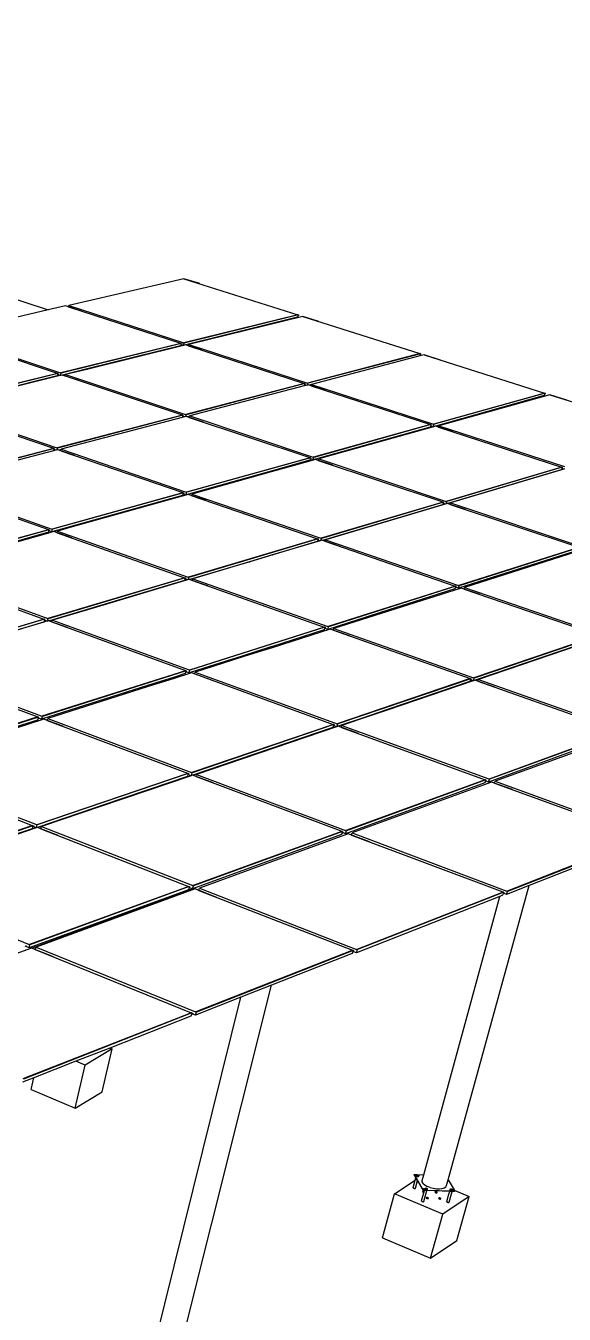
# Model space of a CAD drawing. Header units: inches. Extents: x -1381 to 1917, y -1058 to 799.
# Drawn here: x 1221 to 1532, y 33 to 777 of the extents above; entities that cross this region are included whole.
import ezdxf

# ---------------------------------------------------------------- set-up
doc = ezdxf.new("R2010")
doc.units = ezdxf.units.IN
doc.header["$MEASUREMENT"] = 0

msp = doc.modelspace()

# ---------------------------------------------------------------- linework, layer by layer
for p, q in [((731.14, 777.04), (1233.79, 612.88)), ((1312.16, 630.92), (1245.63, 615.42)), ((1312.16, 630.92), (1377.86, 610.06)), ((1321.23, 628.05), (1312.17, 630.92)), ((1233.79, 612.88), (1173.77, 598.9)), ((1243.78, 615.21), (1233.79, 612.88)), ((1245.42, 614.68), (1243.78, 615.21)), ((1252.94, 612.23), (1243.78, 615.21)), ((1245.42, 614.68), (1245.63, 615.42)), ((1245.42, 614.68), (1310.21, 593.59)), ((1245.63, 615.42), (1312.05, 593.82)), ((1377.96, 610.03), (1312.15, 593.78)), ((1378.16, 609.97), (1312.36, 593.72)), ((1377.75, 608.61), (1313.17, 592.63)), ((1380.75, 609.15), (1314.97, 592.87)), ((1378.16, 609.97), (1377.75, 608.61)), ((1377.88, 610.06), (1377.96, 610.03)), ((1377.96, 610.03), (1378.11, 609.98)), ((1378.11, 609.98), (1378.16, 609.97)), ((1378.16, 609.97), (1378.26, 609.94)), ((1378.49, 609.86), (1378.56, 609.84)), ((1380.75, 609.15), (1448.34, 587.68)), ((1390.07, 606.19), (1380.75, 609.15)), ((1173.55, 598.11), (1238.99, 576.25)), ((1173.77, 598.9), (1240.91, 576.49)), ((1310.31, 593.56), (1241.01, 576.46)), ((1310.52, 593.49), (1241.22, 576.39)), ((1311.91, 592.34), (1256.15, 578.54)), ((1310.1, 592.1), (1256.2, 578.77)), ((1310.33, 592.86), (1310.1, 592.1)), ((1310.23, 593.58), (1310.31, 593.56)), ((1310.31, 593.56), (1310.47, 593.51)), ((1310.52, 593.49), (1310.33, 592.86)), ((1311.91, 592.34), (1310.33, 592.86)), ((1310.47, 593.51), (1310.52, 593.49)), ((1310.52, 593.49), (1310.61, 593.46)), ((1310.84, 593.39), (1310.92, 593.36)), ((1311.95, 592.35), (1311.91, 592.34)), ((1311.95, 592.35), (1312.36, 593.72)), ((1313.13, 592.64), (1311.95, 592.35)), ((1312.15, 593.78), (1312.05, 593.82)), ((1312.36, 593.72), (1312.15, 593.78)), ((1313.17, 592.63), (1313.13, 592.64)), ((1322.56, 589.57), (1313.13, 592.64)), ((1314.75, 592.11), (1313.17, 592.63)), ((1314.75, 592.11), (1314.97, 592.87)), ((1314.75, 592.11), (1381.53, 570.38)), ((1314.97, 592.87), (1383.36, 570.62)), ((1448.44, 587.65), (1383.47, 570.59)), ((1448.65, 587.58), (1383.68, 570.52)), ((1448.24, 586.29), (1385.75, 569.85)), ((1448.65, 587.58), (1448.24, 586.29)), ((1450.7, 586.93), (1448.24, 586.29)), ((1448.36, 587.68), (1448.44, 587.65)), ((1448.44, 587.65), (1448.6, 587.6)), ((1448.6, 587.6), (1448.65, 587.58)), ((1448.65, 587.58), (1448.75, 587.55)), ((1448.99, 587.48), (1449.06, 587.45)), ((1450.7, 586.93), (1520.25, 564.85)), ((1460.29, 583.89), (1450.7, 586.93)), ((1239.09, 576.22), (1166.02, 558.19)), ((1239.3, 576.15), (1166.23, 558.12)), ((1238.89, 574.73), (1166.93, 556.93)), ((1240.78, 574.98), (1168.91, 557.2)), ((1239.12, 575.53), (1238.89, 574.73)), ((1239.01, 576.24), (1239.09, 576.22)), ((1239.09, 576.22), (1239.25, 576.16)), ((1239.3, 576.15), (1239.12, 575.53)), ((1240.78, 574.98), (1239.12, 575.53)), ((1239.25, 576.16), (1239.3, 576.15)), ((1239.3, 576.15), (1239.4, 576.12)), ((1239.63, 576.04), (1239.71, 576.01)), ((1240.82, 574.99), (1240.78, 574.98)), ((1240.82, 574.99), (1241.22, 576.39)), ((1241.94, 575.26), (1240.82, 574.99)), ((1241.01, 576.46), (1240.91, 576.49)), ((1241.22, 576.39), (1241.01, 576.46)), ((1241.98, 575.25), (1241.94, 575.26)), ((1251.48, 572.08), (1241.94, 575.26)), ((1256.2, 578.77), (1241.98, 575.25)), ((1243.64, 574.7), (1241.98, 575.25)), ((1243.64, 574.7), (1243.87, 575.5)), ((1243.64, 574.7), (1311.13, 552.16)), ((1256.15, 578.54), (1243.87, 575.5)), ((1243.87, 575.5), (1313.05, 552.41)), ((1256.15, 578.54), (1256.2, 578.77)), ((1381.63, 570.35), (1313.16, 552.38)), ((1381.84, 570.28), (1313.37, 552.3)), ((1381.43, 568.95), (1315.47, 551.6)), ((1381.64, 569.64), (1381.43, 568.95)), ((1382.71, 569.29), (1381.43, 568.95)), ((1381.55, 570.38), (1381.63, 570.35)), ((1381.63, 570.35), (1381.79, 570.3)), ((1381.84, 570.28), (1381.64, 569.64)), ((1382.71, 569.29), (1381.64, 569.64)), ((1381.79, 570.3), (1381.84, 570.28)), ((1381.84, 570.28), (1381.94, 570.25)), ((1382.18, 570.17), (1382.26, 570.15)), ((1383.35, 569.46), (1382.71, 569.29)), ((1383.35, 569.46), (1383.68, 570.52)), ((1383.91, 569.61), (1383.35, 569.46)), ((1383.47, 570.59), (1383.36, 570.62)), ((1383.68, 570.52), (1383.47, 570.59)), ((1384.45, 569.43), (1383.91, 569.61)), ((1393.62, 566.45), (1383.91, 569.61)), ((1385.73, 569.77), (1384.45, 569.43)), ((1385.52, 569.09), (1384.45, 569.43)), ((1385.52, 569.09), (1385.73, 569.77)), ((1385.52, 569.09), (1454.35, 546.69)), ((1385.73, 569.77), (1385.75, 569.85)), ((1385.75, 569.85), (1456.18, 546.94)), ((1520.12, 563.36), (1456.05, 545.41)), ((1520.36, 564.82), (1456.28, 546.9)), ((1520.57, 564.75), (1456.5, 546.83)), ((1523.31, 563.88), (1459.28, 545.93)), ((1520.57, 564.75), (1520.12, 563.36)), ((1520.28, 564.84), (1520.36, 564.82)), ((1520.36, 564.82), (1520.52, 564.76)), ((1520.52, 564.76), (1520.57, 564.75)), ((1520.57, 564.75), (1520.68, 564.71)), ((1520.92, 564.64), (1521, 564.61)), ((1523.31, 563.88), (1594.94, 541.13)), ((1533.19, 560.74), (1523.31, 563.88)), ((1168.67, 556.34), (1236.87, 532.93)), ((1168.91, 557.2), (1238.87, 533.2)), ((1311.24, 552.12), (1238.98, 533.16)), ((1311.45, 552.05), (1239.2, 533.09)), ((1311.27, 551.43), (1311.05, 550.69)), ((1312.4, 551.05), (1311.05, 550.69)), ((1311.16, 552.15), (1311.24, 552.12)), ((1311.24, 552.12), (1311.4, 552.07)), ((1311.45, 552.05), (1311.27, 551.43)), ((1312.4, 551.05), (1311.27, 551.43)), ((1311.4, 552.07), (1311.45, 552.05)), ((1311.45, 552.05), (1311.56, 552.02)), ((1311.8, 551.94), (1311.87, 551.91)), ((1313.05, 551.22), (1312.4, 551.05)), ((1313.16, 552.38), (1313.05, 552.41)), ((1313.05, 551.22), (1313.37, 552.3)), ((1313.55, 551.35), (1313.05, 551.22)), ((1313.37, 552.3), (1313.16, 552.38)), ((1314.09, 551.17), (1313.55, 551.35)), ((1323.37, 548.07), (1313.55, 551.35)), ((1315.44, 551.52), (1314.09, 551.17)), ((1315.23, 550.79), (1314.09, 551.17)), ((1315.23, 550.79), (1315.44, 551.52)), ((1315.44, 551.52), (1315.47, 551.6)), ((1315.47, 551.6), (1386.77, 527.8)), ((1311.05, 550.69), (1241.32, 532.36)), ((1315.23, 550.79), (1384.86, 527.54)), ((1454.22, 545.16), (1386.65, 526.24)), ((1454.45, 546.65), (1386.88, 527.77)), ((1454.67, 546.58), (1387.1, 527.69)), ((1457.45, 545.68), (1389.91, 526.76)), ((1454.46, 545.93), (1454.22, 545.16)), ((1454.37, 546.68), (1454.45, 546.65)), ((1454.45, 546.65), (1454.62, 546.6)), ((1454.67, 546.58), (1454.46, 545.93)), ((1456.05, 545.41), (1454.46, 545.93)), ((1454.62, 546.6), (1454.67, 546.58)), ((1454.67, 546.58), (1454.78, 546.55)), ((1455.02, 546.47), (1455.1, 546.44)), ((1456.05, 545.41), (1456.5, 546.83)), ((1456.28, 546.9), (1456.18, 546.94)), ((1456.5, 546.83), (1456.28, 546.9)), ((1459.03, 545.16), (1457.45, 545.68)), ((1467.45, 542.42), (1457.45, 545.68)), ((1459.03, 545.16), (1459.28, 545.93)), ((1459.03, 545.16), (1530.04, 522.06)), ((1459.28, 545.93), (1531.86, 522.32)), ((1236.97, 532.89), (1160.6, 512.86)), ((1237.19, 532.82), (1160.82, 512.78)), ((1236.79, 531.43), (1162.97, 512.02)), ((1236.91, 531.85), (1236.79, 531.43)), ((1238.22, 531.8), (1236.79, 531.43)), ((1236.89, 532.92), (1236.97, 532.89)), ((1237.01, 532.22), (1236.91, 531.85)), ((1236.91, 531.85), (1237.57, 532.02)), ((1236.97, 532.89), (1237.14, 532.83)), ((1237.19, 532.82), (1237.01, 532.22)), ((1237.57, 532.02), (1237.01, 532.22)), ((1237.14, 532.83), (1237.19, 532.82)), ((1237.19, 532.82), (1237.29, 532.78)), ((1237.53, 532.7), (1237.61, 532.67)), ((1238.22, 531.8), (1237.57, 532.02)), ((1238.88, 531.97), (1238.22, 531.8)), ((1238.98, 533.16), (1238.87, 533.2)), ((1238.88, 531.97), (1239.2, 533.09)), ((1239.31, 532.09), (1238.88, 531.97)), ((1239.2, 533.09), (1238.98, 533.16)), ((1239.86, 531.9), (1239.31, 532.09)), ((1249.25, 528.68), (1239.31, 532.09)), ((1241.29, 532.27), (1239.86, 531.9)), ((1241.06, 531.49), (1239.86, 531.9)), ((1241.06, 531.49), (1241.29, 532.27)), ((1241.06, 531.49), (1311.48, 507.31)), ((1241.29, 532.27), (1241.32, 532.36)), ((1241.32, 532.36), (1313.49, 507.6)), ((1384.96, 527.5), (1313.59, 507.56)), ((1385.19, 527.43), (1313.82, 507.49)), ((1375.77, 523.06), (1362.43, 519.33)), ((1375.87, 523.49), (1362.53, 519.75)), ((1388, 526.49), (1375.77, 523.06)), ((1375.77, 523.06), (1375.87, 523.49)), ((1384.74, 525.97), (1375.87, 523.49)), ((1384.99, 526.79), (1384.74, 525.97)), ((1384.88, 527.53), (1384.96, 527.5)), ((1384.96, 527.5), (1385.14, 527.44)), ((1385.19, 527.43), (1384.99, 526.79)), ((1386.65, 526.24), (1384.99, 526.79)), ((1385.14, 527.44), (1385.19, 527.43)), ((1385.19, 527.43), (1385.29, 527.39)), ((1385.54, 527.31), (1385.62, 527.28)), ((1386.65, 526.24), (1387.1, 527.69)), ((1386.88, 527.77), (1386.77, 527.8)), ((1387.1, 527.69), (1386.88, 527.77)), ((1389.66, 525.93), (1388, 526.49)), ((1398.13, 523.1), (1388, 526.49)), ((1389.66, 525.93), (1389.91, 526.76)), ((1389.66, 525.93), (1461.55, 501.92)), ((1389.91, 526.76), (1463.45, 502.21)), ((1530.14, 522.02), (1463.56, 502.17)), ((1530.37, 521.95), (1463.79, 502.1)), ((1530.15, 521.29), (1529.89, 520.51)), ((1530.06, 522.05), (1530.14, 522.02)), ((1530.14, 522.02), (1530.32, 521.96)), ((1530.37, 521.95), (1530.15, 521.29)), ((1531.4, 520.88), (1530.15, 521.29)), ((1530.32, 521.96), (1530.37, 521.95)), ((1530.37, 521.95), (1530.48, 521.91)), ((1530.73, 521.83), (1530.81, 521.8)), ((1362.53, 519.75), (1313.37, 505.99)), ((1362.43, 519.33), (1316.66, 506.51)), ((1362.43, 519.33), (1362.53, 519.75)), ((1529.89, 520.51), (1464.44, 500.96)), ((1531.4, 520.88), (1466.02, 501.35)), ((1531.79, 521), (1531.4, 520.88)), ((1162.7, 511.08), (1233.88, 485.93)), ((1162.97, 512.02), (1235.98, 486.23)), ((1311.59, 507.28), (1236.09, 486.2)), ((1311.81, 507.2), (1236.32, 486.12)), ((1314.66, 506.22), (1246.26, 487.07)), ((1311.63, 506.59), (1311.37, 505.71)), ((1311.51, 507.31), (1311.59, 507.28)), ((1311.59, 507.28), (1311.76, 507.22)), ((1311.81, 507.2), (1311.63, 506.59)), ((1313.37, 505.99), (1311.63, 506.59)), ((1311.76, 507.22), (1311.81, 507.2)), ((1311.81, 507.2), (1311.92, 507.16)), ((1312.17, 507.08), (1312.25, 507.05)), ((1313.37, 505.99), (1313.82, 507.49)), ((1313.59, 507.56), (1313.49, 507.6)), ((1313.82, 507.49), (1313.59, 507.56)), ((1316.4, 505.63), (1314.66, 506.22)), ((1324.92, 502.7), (1314.66, 506.22)), ((1316.4, 505.63), (1316.66, 506.51)), ((1316.66, 506.51), (1391.16, 480.95)), ((1311.37, 505.71), (1246.36, 487.52)), ((1316.4, 505.63), (1389.17, 480.65)), ((1461.66, 501.89), (1391.27, 480.92)), ((1461.89, 501.81), (1391.51, 480.84)), ((1461.41, 500.34), (1392.1, 479.64)), ((1462.99, 500.73), (1393.76, 480.06)), ((1461.68, 501.17), (1461.41, 500.34)), ((1461.57, 501.92), (1461.66, 501.89)), ((1461.66, 501.89), (1461.83, 501.83)), ((1461.89, 501.81), (1461.68, 501.17)), ((1462.99, 500.73), (1461.68, 501.17)), ((1461.83, 501.83), (1461.89, 501.81)), ((1461.89, 501.81), (1461.99, 501.78)), ((1462.25, 501.69), (1462.33, 501.66)), ((1463.39, 500.85), (1462.99, 500.73)), ((1463.39, 500.85), (1463.79, 502.1)), ((1464.11, 501.07), (1463.39, 500.85)), ((1463.56, 502.17), (1463.45, 502.21)), ((1463.79, 502.1), (1463.56, 502.17)), ((1464.44, 500.96), (1464.11, 501.07)), ((1474.57, 497.58), (1464.12, 501.07)), ((1465.75, 500.52), (1464.44, 500.96)), ((1465.75, 500.52), (1466.02, 501.35)), ((1465.75, 500.52), (1539.99, 475.73)), ((1466.02, 501.35), (1541.89, 476.03)), ((1232.72, 483.98), (1153.79, 461.91)), ((1233.99, 485.89), (1154, 463.56)), ((1234.22, 485.81), (1154.23, 463.48)), ((1237.1, 484.79), (1232.62, 483.54)), ((1232.62, 483.54), (1232.72, 483.98)), ((1233.78, 484.28), (1232.72, 483.98)), ((1234.05, 485.23), (1233.78, 484.28)), ((1233.91, 485.92), (1233.99, 485.89)), ((1233.99, 485.89), (1234.17, 485.83)), ((1234.22, 485.81), (1234.05, 485.23)), ((1235.88, 484.58), (1234.05, 485.23)), ((1234.17, 485.83), (1234.22, 485.81)), ((1234.22, 485.81), (1234.33, 485.77)), ((1234.58, 485.68), (1234.67, 485.65)), ((1246.36, 487.52), (1235.88, 484.58)), ((1235.88, 484.58), (1236.32, 486.12)), ((1236.09, 486.2), (1235.98, 486.23)), ((1236.32, 486.12), (1236.09, 486.2)), ((1238.93, 484.15), (1237.1, 484.79)), ((1237.1, 484.79), (1237.1, 484.79)), ((1247.49, 481.12), (1237.1, 484.79)), ((1238.93, 484.15), (1239.2, 485.1)), ((1238.93, 484.15), (1312.55, 458.13)), ((1246.26, 487.07), (1239.2, 485.1)), ((1239.2, 485.1), (1314.65, 458.45)), ((1246.26, 487.07), (1246.36, 487.52)), ((1232.62, 483.54), (1157.15, 462.42)), ((1389.28, 480.61), (1314.76, 458.41)), ((1389.51, 480.53), (1314.99, 458.33)), ((1390.71, 479.44), (1363.34, 471.27)), ((1389.04, 479.02), (1363.36, 471.36)), ((1389.32, 479.91), (1389.04, 479.02)), ((1389.19, 480.64), (1389.28, 480.61)), ((1389.28, 480.61), (1389.45, 480.55)), ((1389.51, 480.53), (1389.32, 479.91)), ((1390.71, 479.44), (1389.32, 479.91)), ((1389.45, 480.55), (1389.51, 480.53)), ((1389.51, 480.53), (1389.62, 480.49)), ((1389.88, 480.4), (1389.96, 480.38)), ((1391.11, 479.56), (1390.71, 479.44)), ((1391.11, 479.56), (1391.51, 480.84)), ((1391.77, 479.75), (1391.11, 479.56)), ((1391.27, 480.92), (1391.16, 480.95)), ((1391.51, 480.84), (1391.27, 480.92)), ((1402.36, 476.12), (1391.77, 479.76)), ((1392.1, 479.64), (1391.77, 479.75)), ((1393.48, 479.17), (1392.1, 479.64)), ((1393.48, 479.17), (1393.76, 480.06)), ((1393.48, 479.17), (1468.7, 453.35)), ((1393.76, 480.06), (1470.68, 453.67)), ((1363.34, 471.27), (1350.06, 467.3)), ((1363.36, 471.36), (1350.08, 467.39)), ((1363.34, 471.27), (1363.36, 471.36)), ((1539.84, 474.12), (1470.54, 452.02)), ((1540.1, 475.69), (1470.8, 453.63)), ((1540.34, 475.61), (1471.04, 453.55)), ((1543.33, 474.61), (1474.07, 452.51)), ((1157.15, 462.42), (1233.52, 434.6)), ((1350.08, 467.39), (1315.52, 457.08)), ((1350.06, 467.3), (1317.28, 457.52)), ((1350.06, 467.3), (1350.08, 467.39)), ((1156.86, 461.39), (1231.32, 434.25)), ((1312.66, 458.09), (1233.63, 434.56)), ((1312.9, 458.01), (1233.87, 434.47)), ((1312.43, 456.46), (1259.59, 440.69)), ((1314.19, 456.9), (1259.71, 440.64)), ((1312.72, 457.42), (1312.43, 456.46)), ((1312.58, 458.12), (1312.66, 458.09)), ((1312.66, 458.09), (1312.84, 458.03)), ((1312.9, 458.01), (1312.72, 457.42)), ((1314.19, 456.9), (1312.72, 457.42)), ((1312.84, 458.03), (1312.9, 458.01)), ((1312.9, 458.01), (1313.01, 457.97)), ((1313.27, 457.87), (1313.36, 457.84)), ((1314.6, 457.02), (1314.19, 456.9)), ((1314.6, 457.02), (1314.99, 458.33)), ((1315.19, 457.2), (1314.6, 457.02)), ((1314.76, 458.41), (1314.65, 458.45)), ((1314.99, 458.33), (1314.76, 458.41)), ((1315.52, 457.08), (1315.19, 457.2)), ((1315.19, 457.2), (1315.19, 457.2)), ((1325.92, 453.4), (1315.19, 457.2)), ((1316.99, 456.56), (1315.52, 457.08)), ((1316.99, 456.56), (1317.28, 457.52)), ((1316.99, 456.56), (1393.16, 429.64)), ((1317.28, 457.52), (1395.25, 429.99)), ((1468.81, 453.31), (1395.37, 429.94)), ((1469.05, 453.23), (1395.61, 429.86)), ((1472.09, 452.19), (1445.31, 443.65)), ((1468.55, 451.7), (1445.49, 444.35)), ((1468.85, 452.6), (1468.55, 451.7)), ((1468.72, 453.34), (1468.81, 453.31)), ((1468.81, 453.31), (1468.99, 453.25)), ((1469.05, 453.23), (1468.85, 452.6)), ((1470.54, 452.02), (1468.85, 452.6)), ((1468.99, 453.25), (1469.05, 453.23)), ((1469.05, 453.23), (1469.16, 453.19)), ((1469.43, 453.1), (1469.52, 453.07)), ((1470.54, 452.02), (1471.04, 453.55)), ((1470.8, 453.63), (1470.68, 453.67)), ((1471.04, 453.55), (1470.8, 453.63)), ((1473.78, 451.6), (1472.09, 452.19)), ((1483.03, 448.43), (1472.09, 452.19)), ((1473.78, 451.6), (1474.07, 452.51)), ((1473.78, 451.6), (1551.58, 424.9)), ((1474.07, 452.51), (1553.56, 425.24)), ((1259.59, 440.69), (1234.47, 433.2)), ((1259.71, 440.64), (1236.19, 433.63)), ((1259.59, 440.69), (1259.71, 440.64)), ((1430.46, 439.56), (1395.11, 428.29)), ((1445.31, 443.65), (1430.28, 438.85)), ((1430.28, 438.85), (1430.46, 439.56)), ((1445.49, 444.35), (1430.46, 439.56)), ((1445.31, 443.65), (1445.49, 444.35)), ((1231.43, 434.21), (1147.47, 409.22)), ((1231.67, 434.12), (1147.71, 409.13)), ((1233.07, 433), (1220.89, 429.37)), ((1231.21, 432.53), (1220.91, 429.46)), ((1231.51, 433.57), (1231.21, 432.53)), ((1231.35, 434.24), (1231.43, 434.21)), ((1231.43, 434.21), (1231.61, 434.14)), ((1231.67, 434.12), (1231.51, 433.57)), ((1233.07, 433), (1231.51, 433.57)), ((1231.61, 434.14), (1231.67, 434.12)), ((1231.67, 434.12), (1231.78, 434.08)), ((1232.05, 433.98), (1232.14, 433.95)), ((1233.48, 433.13), (1233.07, 433)), ((1233.48, 433.13), (1233.87, 434.47)), ((1233.99, 433.28), (1233.48, 433.13)), ((1233.63, 434.56), (1233.52, 434.6)), ((1233.87, 434.47), (1233.63, 434.56)), ((1234.33, 433.15), (1233.99, 433.28)), ((1233.99, 433.28), (1233.99, 433.28)), ((1244.86, 429.32), (1233.99, 433.28)), ((1234.47, 433.2), (1234.33, 433.15)), ((1234.45, 433.11), (1234.33, 433.15)), ((1234.45, 433.11), (1234.47, 433.2)), ((1235.89, 432.59), (1234.45, 433.11)), ((1235.89, 432.59), (1236.19, 433.63)), ((1235.89, 432.59), (1313, 404.48)), ((1236.19, 433.63), (1315.19, 404.85)), ((1430.28, 438.85), (1398.69, 428.77)), ((1220.91, 429.46), (1148.08, 407.74)), ((1220.89, 429.37), (1150.06, 408.24)), ((1220.89, 429.37), (1220.91, 429.46)), ((1393.28, 429.6), (1315.31, 404.8)), ((1393.52, 429.51), (1315.56, 404.71)), ((1396.6, 428.43), (1362.99, 417.71)), ((1393.03, 427.94), (1363.16, 418.43)), ((1393.33, 428.92), (1393.03, 427.94)), ((1393.19, 429.63), (1393.28, 429.6)), ((1393.28, 429.6), (1393.47, 429.53)), ((1393.52, 429.51), (1393.33, 428.92)), ((1395.11, 428.29), (1393.33, 428.92)), ((1393.47, 429.53), (1393.52, 429.51)), ((1393.52, 429.51), (1393.64, 429.47)), ((1393.91, 429.38), (1394, 429.35)), ((1395.11, 428.29), (1395.61, 429.86)), ((1395.37, 429.94), (1395.25, 429.99)), ((1395.61, 429.86), (1395.37, 429.94)), ((1398.38, 427.8), (1396.6, 428.43)), ((1407.7, 424.5), (1396.6, 428.43)), ((1398.38, 427.8), (1398.69, 428.77)), ((1398.38, 427.8), (1477.26, 399.92)), ((1398.69, 428.77), (1479.33, 400.29)), ((1551.7, 424.86), (1479.45, 400.25)), ((1551.94, 424.77), (1479.71, 400.16)), ((1362.19, 418.12), (1345.78, 412.89)), ((1362.19, 418.12), (1359.28, 416.53)), ((1362.99, 417.71), (1359.28, 416.53)), ((1363.16, 418.43), (1362.19, 418.12)), ((1362.99, 417.71), (1363.16, 418.43)), ((1539.68, 419.22), (1480.15, 398.9)), ((1539.59, 418.9), (1482.15, 399.29)), ((1346.77, 412.54), (1323.47, 405.11)), ((1345.78, 412.89), (1323.64, 405.84)), ((1346.77, 412.54), (1345.78, 412.89)), ((1359.28, 416.53), (1346.77, 412.54)), ((1149.74, 407.12), (1227.77, 377.72)), ((1150.06, 408.24), (1230.08, 378.12)), ((1313.12, 404.43), (1230.2, 378.08)), ((1313.36, 404.34), (1230.45, 377.98)), ((1316.48, 403.21), (1306.44, 400.01)), ((1312.87, 402.73), (1306.61, 400.74)), ((1313.19, 403.79), (1312.87, 402.73)), ((1313.03, 404.47), (1313.12, 404.43)), ((1313.12, 404.43), (1313.31, 404.37)), ((1313.36, 404.34), (1313.19, 403.79)), ((1315.07, 403.1), (1313.19, 403.79)), ((1313.31, 404.37), (1313.36, 404.34)), ((1313.36, 404.34), (1313.48, 404.3)), ((1313.76, 404.2), (1313.85, 404.17)), ((1323.64, 405.84), (1315.07, 403.1)), ((1315.07, 403.1), (1315.56, 404.71)), ((1315.31, 404.8), (1315.19, 404.85)), ((1315.56, 404.71), (1315.31, 404.8)), ((1318.36, 402.52), (1316.48, 403.21)), ((1316.49, 403.21), (1316.48, 403.21)), ((1327.74, 399.11), (1316.49, 403.21)), ((1318.36, 402.52), (1318.68, 403.58)), ((1318.36, 402.52), (1398.3, 373.39)), ((1323.47, 405.11), (1318.68, 403.58)), ((1318.68, 403.58), (1400.48, 373.78)), ((1323.47, 405.11), (1323.64, 405.84)), ((1291.14, 395.81), (1229.96, 376.33)), ((1290.97, 395.07), (1233.61, 376.79)), ((1306.44, 400.01), (1290.97, 395.07)), ((1290.97, 395.07), (1291.14, 395.81)), ((1306.61, 400.74), (1291.14, 395.81)), ((1306.44, 400.01), (1306.61, 400.74)), ((1477.38, 399.88), (1400.61, 373.74)), ((1477.63, 399.79), (1400.86, 373.64)), ((1479.11, 398.6), (1429.46, 381.65)), ((1477.1, 398.2), (1429.54, 381.97)), ((1477.43, 399.19), (1477.1, 398.2)), ((1477.26, 399.92), (1477.28, 399.91)), ((1477.28, 399.91), (1477.38, 399.88)), ((1477.38, 399.88), (1477.57, 399.81)), ((1477.63, 399.79), (1477.43, 399.19)), ((1479.11, 398.6), (1477.43, 399.19)), ((1477.57, 399.81), (1477.63, 399.79)), ((1477.63, 399.79), (1477.75, 399.75)), ((1478.03, 399.65), (1478.12, 399.62)), ((1479.2, 398.63), (1479.11, 398.6)), ((1479.2, 398.63), (1479.71, 400.16)), ((1480.08, 398.93), (1479.2, 398.63)), ((1479.45, 400.25), (1479.33, 400.29)), ((1479.71, 400.16), (1479.45, 400.25)), ((1480.15, 398.9), (1480.08, 398.93)), ((1491.56, 394.87), (1480.08, 398.93)), ((1481.83, 398.31), (1480.15, 398.9)), ((1481.83, 398.31), (1482.15, 399.29)), ((1481.83, 398.31), (1563.53, 369.43)), ((1482.15, 399.29), (1565.59, 369.82)), ((1429.46, 381.65), (1414.5, 376.55)), ((1429.54, 381.97), (1414.58, 376.87)), ((1429.46, 381.65), (1429.54, 381.97)), ((1227.89, 377.68), (1139.53, 349.6)), ((1228.14, 377.58), (1139.78, 349.5)), ((1221.35, 373.22), (1207.8, 368.91)), ((1221.51, 373.97), (1207.96, 369.66)), ((1231.3, 376.39), (1221.35, 373.22)), ((1221.35, 373.22), (1221.51, 373.97)), ((1227.65, 375.93), (1221.51, 373.97)), ((1227.99, 377.07), (1227.65, 375.93)), ((1227.8, 377.71), (1227.89, 377.68)), ((1227.89, 377.68), (1228.08, 377.61)), ((1228.14, 377.58), (1227.99, 377.07)), ((1229.96, 376.33), (1227.99, 377.07)), ((1228.08, 377.61), (1228.14, 377.58)), ((1228.14, 377.58), (1228.26, 377.54)), ((1228.54, 377.43), (1228.63, 377.4)), ((1229.96, 376.33), (1230.45, 377.98)), ((1230.2, 378.08), (1230.08, 378.12)), ((1230.45, 377.98), (1230.2, 378.08)), ((1233.27, 375.65), (1231.3, 376.39)), ((1231.3, 376.39), (1231.3, 376.39)), ((1242.7, 372.1), (1231.3, 376.39)), ((1233.27, 375.65), (1233.61, 376.79)), ((1233.27, 375.65), (1314.25, 345.14)), ((1233.61, 376.79), (1316.56, 345.56)), ((1398.42, 373.34), (1316.68, 345.52)), ((1398.67, 373.25), (1316.94, 345.42)), ((1398.49, 372.68), (1398.15, 371.62)), ((1398.33, 373.38), (1398.42, 373.34)), ((1398.42, 373.34), (1398.61, 373.27)), ((1398.67, 373.25), (1398.49, 372.68)), ((1400.26, 372.04), (1398.49, 372.68)), ((1398.61, 373.27), (1398.67, 373.25)), ((1398.67, 373.25), (1398.8, 373.21)), ((1399.08, 373.1), (1399.17, 373.07)), ((1400.36, 372.07), (1400.86, 373.64)), ((1401.16, 372.34), (1400.36, 372.07)), ((1400.61, 373.74), (1400.48, 373.78)), ((1400.86, 373.64), (1400.61, 373.74)), ((1401.23, 372.32), (1401.16, 372.34)), ((1401.16, 372.34), (1401.16, 372.34)), ((1412.81, 368.1), (1401.16, 372.34)), ((1414.58, 376.87), (1401.23, 372.32)), ((1403, 371.67), (1401.23, 372.32)), ((1403, 371.67), (1403.34, 372.74)), ((1414.5, 376.55), (1403.34, 372.74)), ((1403.34, 372.74), (1488.07, 341.87)), ((1414.5, 376.55), (1414.58, 376.87)), ((1398.15, 371.62), (1317.23, 344.02)), ((1400.26, 372.04), (1319.46, 344.47)), ((1400.36, 372.07), (1400.26, 372.04)), ((1403, 371.67), (1485.89, 341.46)), ((1563.36, 367.69), (1487.91, 340.08)), ((1563.65, 369.39), (1488.2, 341.83)), ((1563.91, 369.3), (1488.46, 341.73)), ((1567.21, 368.13), (1491.81, 340.51)), ((1142.63, 347.01), (1224.62, 315.02)), ((1142.98, 348.25), (1227.05, 315.47)), ((1314.38, 345.1), (1227.18, 315.42)), ((1314.63, 345), (1227.44, 315.32)), ((1316.35, 343.77), (1291.35, 335.25)), ((1314.12, 343.32), (1291.43, 335.59)), ((1314.47, 344.48), (1314.12, 343.32)), ((1314.28, 345.13), (1314.38, 345.1)), ((1314.38, 345.1), (1314.57, 345.02)), ((1314.63, 345), (1314.47, 344.48)), ((1316.35, 343.77), (1314.47, 344.48)), ((1314.57, 345.02), (1314.63, 345)), ((1314.63, 345), (1314.76, 344.95)), ((1315.05, 344.84), (1315.14, 344.81)), ((1316.44, 343.81), (1316.35, 343.77)), ((1316.44, 343.81), (1316.94, 345.42)), ((1317.16, 344.05), (1316.44, 343.81)), ((1316.68, 345.52), (1316.56, 345.56)), ((1316.94, 345.42), (1316.68, 345.52)), ((1317.23, 344.02), (1317.16, 344.05)), ((1317.16, 344.05), (1317.16, 344.05)), ((1328.98, 339.6), (1317.16, 344.05)), ((1319.1, 343.31), (1317.23, 344.02)), ((1319.1, 343.31), (1319.46, 344.47)), ((1319.1, 343.31), (1403.17, 311.64)), ((1319.46, 344.47), (1405.47, 312.09)), ((1291.35, 335.25), (1275.98, 330.01)), ((1291.43, 335.59), (1276.06, 330.34)), ((1291.35, 335.25), (1291.43, 335.59)), ((1485.74, 339.66), (1405.32, 310.24)), ((1486.02, 341.41), (1405.6, 312.05)), ((1486.29, 341.31), (1405.86, 311.94)), ((1489.63, 340.09), (1409.27, 310.66)), ((1486.09, 340.74), (1485.74, 339.66)), ((1485.92, 341.45), (1486.02, 341.41)), ((1486.02, 341.41), (1486.22, 341.34)), ((1486.29, 341.31), (1486.09, 340.74)), ((1487.91, 340.08), (1486.09, 340.74)), ((1486.22, 341.34), (1486.29, 341.31)), ((1486.29, 341.31), (1486.41, 341.27)), ((1486.71, 341.16), (1486.8, 341.13)), ((1487.91, 340.08), (1488.46, 341.73)), ((1488.2, 341.83), (1488.07, 341.87)), ((1488.46, 341.73), (1488.2, 341.83)), ((1491.45, 339.43), (1489.63, 340.09)), ((1489.64, 340.09), (1489.63, 340.09)), ((1501.71, 335.69), (1489.64, 340.09)), ((1491.45, 339.43), (1491.81, 340.51)), ((1491.45, 339.43), (1577.48, 308.07)), ((1491.81, 340.51), (1579.65, 308.52)), ((1276.06, 330.34), (1227.64, 313.84)), ((1275.98, 330.01), (1229.99, 314.32)), ((1275.98, 330.01), (1276.06, 330.34)), ((1224.74, 314.97), (1131.51, 283.26)), ((1225, 314.87), (1131.78, 283.15)), ((1226.85, 313.63), (1137.31, 283.1)), ((1224.49, 313.14), (1137.38, 283.46)), ((1224.87, 314.4), (1224.49, 313.14)), ((1224.65, 315.01), (1224.74, 314.97)), ((1224.74, 314.97), (1224.94, 314.89)), ((1225, 314.87), (1224.87, 314.4)), ((1226.85, 313.63), (1224.87, 314.4)), ((1224.94, 314.89), (1225, 314.87)), ((1225, 314.87), (1225.13, 314.82)), ((1225.42, 314.71), (1225.52, 314.67)), ((1226.95, 313.66), (1226.85, 313.63)), ((1226.95, 313.66), (1227.44, 315.32)), ((1227.56, 313.87), (1226.95, 313.66)), ((1227.18, 315.42), (1227.05, 315.47)), ((1227.44, 315.32), (1227.18, 315.42)), ((1227.64, 313.84), (1227.56, 313.87)), ((1227.56, 313.87), (1227.56, 313.87)), ((1239.55, 309.19), (1227.56, 313.87)), ((1229.62, 313.07), (1227.64, 313.84)), ((1229.62, 313.07), (1229.99, 314.32)), ((1229.62, 313.07), (1314.84, 279.81)), ((1229.99, 314.32), (1317.27, 280.29)), ((1403.02, 309.79), (1317.13, 278.39)), ((1403.3, 311.6), (1317.4, 280.24)), ((1403.57, 311.49), (1317.67, 280.14)), ((1406.97, 310.21), (1321.12, 278.79)), ((1403.18, 310.3), (1403.02, 309.79)), ((1403.4, 310.97), (1403.18, 310.3)), ((1404.19, 310.67), (1403.18, 310.3)), ((1403.2, 311.63), (1403.3, 311.6)), ((1403.3, 311.6), (1403.51, 311.52)), ((1403.57, 311.49), (1403.4, 310.97)), ((1404.19, 310.67), (1403.4, 310.97)), ((1403.51, 311.52), (1403.57, 311.49)), ((1403.57, 311.49), (1403.7, 311.45)), ((1404, 311.33), (1404.09, 311.3)), ((1405.32, 310.24), (1404.19, 310.67)), ((1405.32, 310.24), (1405.86, 311.94)), ((1405.6, 312.05), (1405.47, 312.09)), ((1405.86, 311.94), (1405.6, 312.05)), ((1408.89, 309.49), (1406.97, 310.21)), ((1406.97, 310.21), (1406.97, 310.21)), ((1419.24, 305.59), (1406.97, 310.21)), ((1408.89, 309.49), (1409.27, 310.66)), ((1408.89, 309.49), (1496.25, 276.58)), ((1409.27, 310.66), (1498.54, 277.06)), ((1577.61, 308.03), (1498.67, 277.01)), ((1577.89, 307.92), (1498.95, 276.9)), ((1577.31, 306.25), (1511.41, 280.31)), ((1134.37, 282.1), (1222.88, 246.26)), ((1314.7, 277.9), (1222.75, 244.3)), ((1314.97, 279.76), (1223.01, 246.21)), ((1315.24, 279.65), (1223.29, 246.1)), ((1317.12, 278.39), (1224.49, 244.05)), ((1318.7, 278.31), (1226.79, 244.68)), ((1315.1, 279.18), (1314.7, 277.9)), ((1314.84, 279.81), (1314.87, 279.8)), ((1314.87, 279.8), (1314.97, 279.76)), ((1314.97, 279.76), (1315.18, 279.68)), ((1315.24, 279.65), (1315.1, 279.18)), ((1317.12, 278.39), (1315.1, 279.18)), ((1315.18, 279.68), (1315.24, 279.65)), ((1315.24, 279.65), (1315.37, 279.6)), ((1315.68, 279.48), (1315.78, 279.45)), ((1317.13, 278.39), (1317.12, 278.39)), ((1317.13, 278.39), (1317.67, 280.14)), ((1317.4, 280.24), (1317.27, 280.29)), ((1317.67, 280.14), (1317.4, 280.24)), ((1320.72, 277.51), (1318.7, 278.31)), ((1318.7, 278.31), (1318.7, 278.31)), ((1331.15, 273.44), (1318.7, 278.31)), ((1320.72, 277.51), (1321.12, 278.79)), ((1320.72, 277.51), (1409.4, 242.91)), ((1321.12, 278.79), (1411.82, 243.42)), ((1496.38, 276.53), (1411.96, 243.37)), ((1496.66, 276.42), (1412.24, 243.26)), ((1464.58, 110.26), (1511.41, 280.31)), ((1496.48, 275.89), (1496.08, 274.7)), ((1496.28, 276.57), (1496.38, 276.53)), ((1496.38, 276.53), (1496.6, 276.45)), ((1496.66, 276.42), (1496.48, 275.89)), ((1498.37, 275.18), (1496.48, 275.89)), ((1496.6, 276.45), (1496.66, 276.42)), ((1496.66, 276.42), (1496.8, 276.37)), ((1497.11, 276.26), (1497.21, 276.22)), ((1511.41, 280.31), (1498.37, 275.18)), ((1498.37, 275.18), (1498.95, 276.9)), ((1498.67, 277.01), (1498.54, 277.06)), ((1498.95, 276.9), (1498.67, 277.01)), ((1494.37, 274.02), (1411.66, 241.49)), ((1450.51, 113.15), (1494.37, 274.02)), ((1496.08, 274.7), (1494.37, 274.02)), ((1222.75, 244.3), (1223.29, 246.1)), ((1223.01, 246.21), (1222.88, 246.26)), ((1223.29, 246.1), (1223.01, 246.21)), ((1224.22, 244.16), (1125.6, 208.09)), ((1222.75, 244.3), (1220.59, 245.17)), ((1221.16, 245.4), (1221.26, 245.36)), ((1224.49, 244.05), (1224.22, 244.16)), ((1224.22, 244.16), (1224.22, 244.16)), ((1236.86, 239.03), (1224.22, 244.16)), ((1226.37, 243.28), (1224.49, 244.05)), ((1226.37, 243.28), (1226.79, 244.68)), ((1226.37, 243.28), (1316.34, 206.83)), ((1226.79, 244.68), (1318.9, 207.38)), ((1409.54, 242.86), (1319.03, 207.33)), ((1409.82, 242.74), (1319.32, 207.21)), ((1409.24, 240.97), (1362.7, 222.67)), ((1409.67, 242.26), (1409.24, 240.97)), ((1409.4, 242.91), (1409.44, 242.9)), ((1409.44, 242.9), (1409.54, 242.86)), ((1409.54, 242.86), (1409.76, 242.77)), ((1409.82, 242.74), (1409.67, 242.26)), ((1411.66, 241.49), (1409.67, 242.26)), ((1409.76, 242.77), (1409.82, 242.74)), ((1409.82, 242.74), (1409.96, 242.69)), ((1410.27, 242.57), (1410.38, 242.53)), ((1411.66, 241.49), (1412.24, 243.26)), ((1411.96, 243.37), (1411.82, 243.42)), ((1412.24, 243.26), (1411.96, 243.37)), ((1308.57, 6.93), (1362.7, 222.67)), ((1362.7, 222.67), (1345.01, 215.71)), ((1293.93, 9.72), (1345.01, 215.71)), ((1345.01, 215.71), (1318.75, 205.38)), ((1316.47, 206.77), (1219.22, 168.61)), ((1316.76, 206.65), (1219.51, 168.48)), ((1316.19, 204.82), (1269.37, 186.42)), ((1316.63, 206.24), (1316.19, 204.82)), ((1316.37, 206.81), (1316.47, 206.77)), ((1316.47, 206.77), (1316.69, 206.68)), ((1316.76, 206.65), (1316.63, 206.24)), ((1318.75, 205.38), (1316.63, 206.24)), ((1316.69, 206.68), (1316.76, 206.65)), ((1316.76, 206.65), (1316.9, 206.6)), ((1317.22, 206.47), (1317.32, 206.43)), ((1318.75, 205.38), (1319.32, 207.21)), ((1319.03, 207.33), (1318.9, 207.38)), ((1319.32, 207.21), (1319.03, 207.33)), ((1269.37, 186.42), (1249.81, 178.73)), ((1269.37, 186.42), (1270.75, 185.85)), ((1249.81, 178.73), (1225.55, 169.2)), ((1255.22, 176.48), (1249.81, 178.73)), ((1270.75, 185.85), (1255.22, 176.48)), ((1264.92, 161.1), (1270.75, 185.85)), ((1249.43, 151.65), (1255.22, 176.48)), ((1225.55, 169.2), (1218.94, 166.6)), ((1224, 162.4), (1225.55, 169.2)), ((1224, 162.4), (1249.43, 151.65)), ((1249.43, 151.65), (1264.92, 161.1)), ((1445.03, 113.15), (1445.08, 113.33)), ((1445.49, 112.36), (1445.03, 113.15)), ((1445.54, 112.53), (1445.08, 113.33)), ((1445.08, 113.33), (1446.67, 113.27)), ((1445.08, 113.33), (1446.43, 112.77)), ((1445.49, 112.36), (1445.54, 112.53)), ((1446.01, 111.46), (1445.49, 112.36)), ((1445.54, 112.53), (1445.94, 112.54)), ((1449.88, 105.05), (1445.54, 112.53)), ((1445.94, 112.54), (1446.27, 112.61)), ((1446.27, 112.61), (1446.34, 112.64)), ((1446.32, 112.63), (1446.3, 112.56)), ((1446.3, 112.56), (1446.33, 112.48)), ((1446.33, 112.62), (1446.31, 112.55)), ((1446.31, 112.55), (1446.33, 112.47)), ((1446.38, 112.7), (1446.32, 112.63)), ((1446.32, 112.56), (1446.34, 112.63)), ((1446.35, 112.48), (1446.32, 112.56)), ((1446.34, 112.64), (1446.33, 112.62)), ((1446.33, 112.47), (1446.4, 112.39)), ((1446.34, 112.64), (1446.44, 112.98)), ((1446.39, 112.69), (1446.34, 112.64)), ((1446.34, 112.63), (1446.36, 112.65)), ((1446.34, 112.64), (1446.36, 112.65)), ((1446.34, 112.63), (1446.34, 112.64)), ((1446.34, 112.64), (1446.34, 112.64)), ((1446.41, 112.4), (1446.35, 112.48)), ((1446.36, 112.65), (1446.4, 112.69)), ((1446.36, 112.65), (1446.4, 112.67)), ((1446.41, 112.71), (1446.38, 112.7)), ((1446.41, 112.69), (1446.39, 112.69)), ((1446.4, 112.69), (1446.41, 112.69)), ((1446.4, 112.39), (1446.51, 112.31)), ((1446.52, 112.32), (1446.41, 112.4)), ((1446.42, 112.91), (1446.44, 112.98)), ((1446.44, 112.83), (1446.42, 112.91)), ((1446.44, 112.98), (1446.5, 113.04)), ((1446.51, 112.75), (1446.44, 112.83)), ((1446.5, 113.04), (1446.6, 113.09)), ((1446.5, 112.71), (1446.53, 112.73)), ((1446.53, 112.74), (1446.51, 112.75)), ((1446.52, 112.75), (1446.51, 112.75)), ((1446.51, 112.74), (1446.53, 112.74)), ((1446.51, 112.74), (1446.52, 112.73)), ((1446.51, 112.31), (1446.65, 112.24)), ((1446.65, 112.26), (1446.52, 112.32)), ((1446.54, 112.73), (1446.53, 112.74)), ((1446.53, 112.73), (1446.54, 112.73)), ((1446.61, 112.68), (1446.54, 112.73)), ((1446.6, 113.09), (1446.72, 113.11)), ((1446.75, 112.61), (1446.61, 112.68)), ((1446.65, 112.26), (1446.81, 112.2)), ((1446.65, 112.24), (1446.81, 112.18)), ((1446.72, 113.11), (1446.67, 113.27)), ((1446.67, 113.27), (1450.51, 113.15)), ((1446.72, 113.11), (1446.88, 113.12)), ((1446.72, 113.11), (1446.72, 113.11)), ((1446.9, 112.56), (1446.75, 112.61)), ((1446.97, 112.17), (1446.81, 112.2)), ((1446.81, 112.18), (1446.98, 112.15)), ((1446.88, 113.12), (1447.04, 113.1)), ((1447.07, 112.52), (1446.9, 112.56)), ((1447.06, 112.52), (1446.96, 112.46)), ((1447.14, 112.15), (1446.96, 112.45)), ((1446.96, 112.45), (1447.57, 112.43)), ((1447.14, 112.15), (1446.97, 112.17)), ((1446.98, 112.15), (1447.15, 112.13)), ((1447.04, 113.1), (1447.21, 113.07)), ((1447.23, 112.51), (1447.07, 112.52)), ((1447.29, 112.16), (1447.14, 112.15)), ((1447.15, 112.13), (1447.14, 112.15)), ((1447.14, 112.14), (1447.3, 112.15)), ((1447.21, 113.07), (1447.36, 113.02)), ((1447.38, 112.51), (1447.23, 112.51)), ((1447.42, 112.18), (1447.29, 112.16)), ((1447.3, 112.15), (1447.43, 112.17)), ((1447.36, 113.02), (1447.49, 112.95)), ((1447.48, 112.53), (1447.38, 112.51)), ((1447.51, 112.23), (1447.42, 112.18)), ((1447.43, 112.17), (1447.53, 112.22)), ((1447.48, 112.53), (1447.5, 112.52)), ((1447.49, 112.53), (1447.48, 112.53)), ((1447.49, 112.95), (1447.6, 112.87)), ((1447.51, 112.54), (1447.49, 112.53)), ((1447.53, 112.51), (1447.49, 112.53)), ((1447.52, 112.52), (1447.5, 112.54)), ((1447.5, 112.52), (1447.57, 112.44)), ((1447.61, 112.58), (1447.51, 112.54)), ((1447.57, 112.29), (1447.51, 112.23)), ((1447.59, 112.44), (1447.52, 112.52)), ((1447.59, 112.43), (1447.53, 112.51)), ((1447.53, 112.22), (1447.6, 112.28)), ((1447.57, 112.29), (1447.67, 112.64)), ((1447.57, 112.44), (1447.57, 112.43)), ((1447.57, 112.43), (1447.59, 112.36)), ((1447.57, 112.43), (1447.59, 112.43)), ((1447.59, 112.36), (1447.57, 112.29)), ((1447.59, 112.43), (1447.59, 112.44)), ((1447.6, 112.43), (1447.59, 112.43)), ((1447.59, 112.43), (1447.6, 112.43)), ((1447.59, 112.43), (1447.59, 112.43)), ((1447.62, 112.36), (1447.59, 112.43)), ((1447.6, 112.87), (1447.66, 112.79)), ((1447.6, 112.28), (1447.62, 112.36)), ((1447.67, 112.64), (1447.61, 112.58)), ((1447.66, 112.79), (1447.69, 112.71)), ((1447.69, 112.71), (1447.67, 112.64)), ((1449.63, 109.9), (1450.51, 113.15)), ((1433.64, 102.11), (1445.62, 110.03)), ((1444.46, 105.75), (1444.44, 105.68)), ((1444.46, 105.6), (1444.44, 105.68)), ((1444.46, 105.75), (1445.62, 110.03)), ((1444.46, 105.75), (1444.46, 105.75)), ((1444.53, 105.51), (1444.46, 105.6)), ((1444.53, 105.51), (1444.64, 105.43)), ((1444.64, 105.43), (1444.78, 105.37)), ((1444.78, 105.37), (1444.94, 105.31)), ((1444.94, 105.31), (1445.11, 105.27)), ((1445.11, 105.27), (1445.28, 105.26)), ((1445.28, 105.26), (1445.44, 105.26)), ((1445.44, 105.26), (1445.57, 105.29)), ((1445.57, 105.29), (1445.67, 105.34)), ((1445.62, 110.03), (1446.01, 111.46)), ((1445.62, 110.03), (1445.62, 110.04)), ((1445.67, 105.34), (1445.73, 105.4)), ((1445.73, 105.4), (1446.94, 109.85)), ((1446.94, 109.85), (1446.01, 111.46)), ((1449.83, 104.88), (1446.94, 109.85)), ((1449.69, 109.05), (1449.63, 109.9)), ((1450.23, 108.17), (1449.69, 109.05)), ((1449.83, 104.88), (1449.88, 105.05)), ((1450.29, 104.07), (1449.83, 104.88)), ((1450.3, 105.01), (1449.88, 105.05)), ((1450.34, 104.24), (1449.88, 105.05)), ((1450.23, 108.17), (1451.2, 107.3)), ((1450.29, 104.07), (1450.34, 104.24)), ((1450.74, 104.91), (1450.3, 105.01)), ((1450.34, 104.24), (1451.14, 104.77)), ((1451.94, 104.19), (1450.34, 104.24)), ((1451.14, 104.78), (1450.74, 104.91)), ((1451.49, 104.6), (1451.14, 104.78)), ((1451.18, 105.01), (1451.16, 104.94)), ((1451.18, 105), (1451.16, 104.93)), ((1451.16, 104.94), (1451.18, 104.85)), ((1451.16, 104.93), (1451.19, 104.84)), ((1451.24, 105.07), (1451.18, 105.01)), ((1451.2, 105.02), (1451.18, 105)), ((1451.18, 104.93), (1451.2, 105)), ((1451.21, 104.85), (1451.18, 104.93)), ((1451.19, 104.84), (1451.26, 104.76)), ((1451.2, 107.3), (1452.55, 106.5)), ((1451.2, 105.02), (1451.3, 105.36)), ((1451.2, 105), (1451.26, 105.07)), ((1451.25, 105.06), (1451.2, 105.02)), ((1451.2, 105), (1451.2, 105.02)), ((1451.27, 104.77), (1451.21, 104.85)), ((1451.34, 105.12), (1451.24, 105.07)), ((1451.35, 105.11), (1451.25, 105.06)), ((1451.26, 105.07), (1451.36, 105.11)), ((1451.26, 104.76), (1451.37, 104.68)), ((1451.38, 104.7), (1451.27, 104.77)), ((1451.28, 105.29), (1451.3, 105.36)), ((1451.3, 105.21), (1451.28, 105.29)), ((1451.3, 105.36), (1451.36, 105.42)), ((1451.37, 105.13), (1451.3, 105.21)), ((1451.35, 105.12), (1451.34, 105.12)), ((1451.37, 105.13), (1451.35, 105.12)), ((1451.36, 105.11), (1451.35, 105.11)), ((1451.36, 105.42), (1451.45, 105.47)), ((1451.39, 105.12), (1451.36, 105.11)), ((1451.36, 105.11), (1451.36, 105.11)), ((1451.39, 105.12), (1451.37, 105.13)), ((1451.37, 104.68), (1451.51, 104.61)), ((1451.51, 104.63), (1451.38, 104.7)), ((1451.47, 105.05), (1451.39, 105.12)), ((1451.45, 105.47), (1451.58, 105.49)), ((1451.61, 104.99), (1451.47, 105.05)), ((1451.76, 104.4), (1451.49, 104.6)), ((1451.51, 104.63), (1451.67, 104.58)), ((1451.51, 104.61), (1451.67, 104.56)), ((1451.58, 105.49), (1451.74, 105.5)), ((1451.76, 104.93), (1451.61, 104.99)), ((1451.83, 104.54), (1451.67, 104.58)), ((1451.67, 104.56), (1451.84, 104.52)), ((1451.74, 105.5), (1451.9, 105.48)), ((1451.93, 104.9), (1451.76, 104.93)), ((1451.76, 104.93), (1451.82, 104.82)), ((1451.94, 104.19), (1451.76, 104.4)), ((1451.92, 104.9), (1451.82, 104.83)), ((1452.08, 104.81), (1451.82, 104.82)), ((1452, 104.53), (1451.82, 104.82)), ((1452, 104.53), (1451.83, 104.54)), ((1451.84, 104.52), (1452.01, 104.5)), ((1451.9, 105.48), (1452.07, 105.45)), ((1452.09, 104.88), (1451.93, 104.9)), ((1452, 104.53), (1452.15, 104.53)), ((1452, 104.51), (1452.16, 104.52)), ((1452.01, 104.5), (1452.17, 104.51)), ((1452.07, 105.45), (1452.22, 105.39)), ((1452.25, 104.89), (1452.09, 104.88)), ((1452.28, 104.56), (1452.15, 104.53)), ((1452.16, 104.52), (1452.3, 104.55)), ((1452.17, 104.51), (1452.3, 104.54)), ((1452.22, 105.39), (1452.36, 105.33)), ((1452.43, 104.8), (1452.23, 104.81)), ((1452.35, 104.91), (1452.25, 104.89)), ((1452.38, 104.6), (1452.28, 104.56)), ((1452.3, 104.55), (1452.4, 104.59)), ((1452.3, 104.54), (1452.4, 104.58)), ((1452.35, 104.91), (1452.36, 104.89)), ((1452.38, 104.91), (1452.35, 104.91)), ((1452.36, 105.33), (1452.46, 105.25)), ((1452.38, 104.9), (1452.36, 104.91)), ((1452.36, 104.89), (1452.43, 104.81)), ((1452.48, 104.96), (1452.38, 104.91)), ((1452.45, 104.81), (1452.38, 104.9)), ((1452.44, 104.66), (1452.38, 104.6)), ((1452.4, 104.59), (1452.46, 104.66)), ((1452.4, 104.58), (1452.47, 104.65)), ((1452.43, 104.81), (1452.43, 104.8)), ((1452.43, 104.8), (1452.46, 104.73)), ((1452.43, 104.8), (1452.46, 104.8)), ((1452.44, 104.66), (1452.47, 104.77)), ((1452.46, 104.73), (1452.44, 104.66)), ((1452.46, 104.8), (1452.45, 104.81)), ((1452.45, 104.81), (1452.45, 104.81)), ((1452.46, 105.25), (1452.53, 105.17)), ((1452.47, 104.77), (1452.46, 104.8)), ((1452.48, 104.73), (1452.46, 104.8)), ((1452.46, 104.66), (1452.48, 104.73)), ((1452.47, 104.77), (1452.54, 105.02)), ((1452.49, 104.72), (1452.47, 104.77)), ((1452.47, 104.65), (1452.49, 104.72)), ((1452.54, 105.02), (1452.48, 104.96)), ((1452.53, 105.17), (1452.55, 105.09)), ((1452.55, 105.09), (1452.54, 105.02)), ((1454.18, 105.84), (1452.55, 106.5)), ((1454.18, 105.84), (1455.97, 105.35)), ((1455.97, 105.35), (1457.82, 105.08)), ((1457.82, 105.08), (1459.58, 105.03)), ((1459.58, 105.03), (1461.14, 105.22)), ((1461.14, 105.22), (1462.4, 105.62)), ((1462.4, 105.62), (1463.26, 106.22)), ((1463.26, 106.22), (1463.67, 106.97)), ((1463.67, 106.97), (1464.58, 110.26)), ((1464.58, 110.26), (1468, 104.46)), ((1465.78, 104.58), (1465.76, 104.5)), ((1465.76, 104.5), (1465.78, 104.42)), ((1465.77, 104.43), (1465.84, 104.34)), ((1465.84, 104.64), (1465.78, 104.58)), ((1465.78, 104.5), (1465.8, 104.57)), ((1465.81, 104.42), (1465.78, 104.5)), ((1465.8, 104.57), (1465.9, 104.93)), ((1465.8, 104.57), (1465.86, 104.63)), ((1465.87, 104.34), (1465.81, 104.42)), ((1465.94, 104.68), (1465.84, 104.64)), ((1465.84, 104.34), (1465.95, 104.27)), ((1465.86, 104.63), (1465.95, 104.67)), ((1465.98, 104.26), (1465.87, 104.34)), ((1465.88, 104.85), (1465.9, 104.93)), ((1465.9, 104.77), (1465.88, 104.85)), ((1465.9, 104.93), (1465.95, 104.99)), ((1465.97, 104.69), (1465.9, 104.77)), ((1465.94, 104.69), (1465.94, 104.68)), ((1465.97, 104.69), (1465.94, 104.69)), ((1465.95, 104.99), (1466.05, 105.03)), ((1465.96, 104.68), (1465.95, 104.67)), ((1465.95, 104.27), (1466.09, 104.2)), ((1465.99, 104.68), (1465.96, 104.68)), ((1465.99, 104.68), (1465.97, 104.69)), ((1466.11, 104.19), (1465.98, 104.26)), ((1466.08, 104.62), (1465.99, 104.68)), ((1466.05, 105.03), (1466.18, 105.06)), ((1466.21, 104.55), (1466.08, 104.62)), ((1466.18, 105.06), (1466.34, 105.06)), ((1466.37, 104.5), (1466.21, 104.55)), ((1466.34, 105.06), (1466.5, 105.05)), ((1466.53, 104.46), (1466.37, 104.5)), ((1466.52, 104.46), (1466.42, 104.4)), ((1466.68, 104.38), (1466.42, 104.39)), ((1466.6, 104.09), (1466.42, 104.39)), ((1466.5, 105.05), (1466.67, 105.01)), ((1466.7, 104.45), (1466.53, 104.46)), ((1466.67, 105.01), (1466.82, 104.96)), ((1466.85, 104.45), (1466.7, 104.45)), ((1466.82, 104.96), (1466.96, 104.89)), ((1467.03, 104.37), (1466.83, 104.37)), ((1466.95, 104.47), (1466.85, 104.45)), ((1467, 104.26), (1466.87, 104.12)), ((1466.95, 104.47), (1466.96, 104.46)), ((1466.96, 104.47), (1466.95, 104.47)), ((1466.96, 104.89), (1467.06, 104.81)), ((1466.98, 104.48), (1466.96, 104.47)), ((1466.97, 104.47), (1466.96, 104.47)), ((1466.98, 104.46), (1466.96, 104.47)), ((1466.96, 104.46), (1467.03, 104.38)), ((1467.04, 104.39), (1466.97, 104.47)), ((1467.08, 104.52), (1466.98, 104.48)), ((1467.05, 104.38), (1466.98, 104.46)), ((1467.04, 104.23), (1466.98, 104.17)), ((1467.05, 104.28), (1467, 104.26)), ((1467.04, 104.24), (1467.01, 104.25)), ((1467.03, 104.38), (1467.03, 104.37)), ((1467.03, 104.37), (1467.06, 104.3)), ((1467.06, 104.31), (1467.04, 104.39)), ((1467.05, 104.28), (1467.04, 104.24)), ((1467.04, 104.24), (1467.05, 104.28)), ((1467.04, 104.23), (1467.06, 104.28)), ((1467.04, 104.24), (1467.04, 104.23)), ((1467.05, 104.24), (1467.04, 104.24)), ((1467.04, 104.23), (1467.04, 104.23)), ((1467.05, 104.37), (1467.05, 104.38)), ((1467.06, 104.37), (1467.05, 104.37)), ((1467.05, 104.28), (1467.06, 104.31)), ((1467.06, 104.3), (1467.05, 104.28)), ((1467.06, 104.28), (1467.05, 104.28)), ((1467.05, 104.28), (1467.05, 104.28)), ((1467.06, 104.23), (1467.05, 104.24)), ((1467.06, 104.81), (1467.13, 104.73)), ((1467.06, 104.31), (1467.14, 104.58)), ((1467.26, 104.37), (1467.06, 104.28)), ((1467.08, 104.3), (1467.06, 104.37)), ((1467.06, 104.3), (1467.06, 104.31)), ((1467.06, 104.28), (1467.06, 104.3)), ((1467.06, 104.23), (1467.08, 104.3)), ((1468.47, 103.65), (1467.06, 104.23)), ((1467.06, 104.22), (1467.06, 104.23)), ((1467.14, 104.58), (1467.08, 104.52)), ((1467.13, 104.73), (1467.16, 104.65)), ((1467.16, 104.65), (1467.14, 104.58)), ((1467.6, 104.44), (1467.26, 104.37)), ((1468, 104.46), (1467.6, 104.44)), ((1468, 104.46), (1468.13, 104.23)), ((1468.13, 104.23), (1476.66, 100.7)), ((1468.13, 104.23), (1468.47, 103.65)), ((1426.79, 76.71), (1433.64, 102.11)), ((1461.48, 90.5), (1433.64, 102.11)), ((1449.3, 98.11), (1449.28, 98.04)), ((1449.31, 97.96), (1449.28, 98.04)), ((1449.3, 98.11), (1450.92, 104.05)), ((1449.3, 98.12), (1449.3, 98.11)), ((1449.38, 97.87), (1449.31, 97.96)), ((1449.38, 97.87), (1449.49, 97.79)), ((1449.49, 97.79), (1449.63, 97.72)), ((1449.63, 97.72), (1449.79, 97.67)), ((1449.79, 97.67), (1449.96, 97.63)), ((1449.88, 103.5), (1449.86, 103.43)), ((1449.86, 103.43), (1449.88, 103.35)), ((1449.94, 103.57), (1449.88, 103.5)), ((1449.88, 103.35), (1449.95, 103.26)), ((1450.04, 103.61), (1449.94, 103.57)), ((1449.95, 103.26), (1450.06, 103.18)), ((1449.96, 97.63), (1450.13, 97.62)), ((1450.17, 103.64), (1450.04, 103.61)), ((1450.06, 103.18), (1450.2, 103.12)), ((1450.13, 97.62), (1450.29, 97.62)), ((1450.33, 103.64), (1450.17, 103.64)), ((1450.2, 103.12), (1450.36, 103.06)), ((1450.92, 104.05), (1450.29, 104.07)), ((1450.29, 97.62), (1450.42, 97.65)), ((1450.5, 103.63), (1450.33, 103.64)), ((1450.36, 103.06), (1450.53, 103.02)), ((1450.42, 97.65), (1450.52, 97.69)), ((1450.67, 103.59), (1450.5, 103.63)), ((1450.51, 103.33), (1450.71, 103.25)), ((1450.52, 97.69), (1450.58, 97.76)), ((1450.53, 103.02), (1450.64, 103.01)), ((1450.58, 97.76), (1452.29, 104.01)), ((1450.79, 103.55), (1450.67, 103.59)), ((1451.89, 104.02), (1450.92, 104.05)), ((1451.89, 104.02), (1451.94, 104.19)), ((1452.29, 104.01), (1451.89, 104.02)), ((1466.87, 103.7), (1451.94, 104.19)), ((1451.97, 99.89), (1451.95, 99.81)), ((1451.95, 99.81), (1451.98, 99.73)), ((1452.03, 99.95), (1451.97, 99.89)), ((1451.98, 99.73), (1452.04, 99.65)), ((1452.13, 100), (1452.03, 99.95)), ((1452.04, 99.65), (1452.15, 99.57)), ((1452.27, 100.03), (1452.13, 100)), ((1452.15, 99.57), (1452.29, 99.5)), ((1452.42, 100.03), (1452.27, 100.03)), ((1465.53, 103.57), (1452.29, 104.01)), ((1452.29, 99.5), (1452.45, 99.45)), ((1452.59, 100.01), (1452.42, 100.03)), ((1452.45, 99.45), (1452.62, 99.41)), ((1452.76, 99.98), (1452.59, 100.01)), ((1452.61, 99.71), (1452.92, 99.92)), ((1452.62, 99.41), (1452.79, 99.39)), ((1452.92, 99.92), (1452.76, 99.98)), ((1452.79, 99.39), (1452.95, 99.4)), ((1453.06, 99.85), (1452.92, 99.92)), ((1452.95, 99.4), (1453.08, 99.42)), ((1453.17, 99.77), (1453.06, 99.85)), ((1453.08, 99.42), (1453.19, 99.47)), ((1453.24, 99.69), (1453.17, 99.77)), ((1453.19, 99.47), (1453.25, 99.53)), ((1453.27, 99.61), (1453.24, 99.69)), ((1453.25, 99.53), (1453.27, 99.61)), ((1457.04, 103.27), (1457.02, 103.19)), ((1457.02, 103.19), (1457.05, 103.11)), ((1457.1, 103.33), (1457.04, 103.27)), ((1457.05, 103.11), (1457.12, 103.03)), ((1457.2, 103.38), (1457.1, 103.33)), ((1457.12, 103.03), (1457.22, 102.95)), ((1457.34, 103.4), (1457.2, 103.38)), ((1457.22, 102.95), (1457.36, 102.88)), ((1457.49, 103.41), (1457.34, 103.4)), ((1457.36, 102.88), (1457.68, 103.09)), ((1457.36, 102.88), (1457.52, 102.83)), ((1457.66, 103.39), (1457.49, 103.41)), ((1457.52, 102.83), (1457.69, 102.79)), ((1457.83, 103.36), (1457.66, 103.39)), ((1457.69, 102.79), (1457.86, 102.77)), ((1457.99, 103.3), (1457.83, 103.36)), ((1457.86, 102.77), (1458.02, 102.78)), ((1458.13, 103.23), (1457.99, 103.3)), ((1458.02, 102.78), (1458.15, 102.81)), ((1458.24, 103.15), (1458.13, 103.23)), ((1458.15, 102.81), (1458.26, 102.85)), ((1458.31, 103.07), (1458.24, 103.15)), ((1458.26, 102.85), (1458.32, 102.91)), ((1458.34, 102.99), (1458.31, 103.07)), ((1458.32, 102.91), (1458.34, 102.99)), ((1459.14, 99.65), (1459.13, 99.58)), ((1459.13, 99.58), (1459.15, 99.5)), ((1459.21, 99.72), (1459.14, 99.65)), ((1459.15, 99.5), (1459.22, 99.41)), ((1459.31, 99.76), (1459.21, 99.72)), ((1459.21, 99.72), (1459.78, 99.48)), ((1459.22, 99.41), (1459.33, 99.34)), ((1459.44, 99.79), (1459.31, 99.76)), ((1459.33, 99.34), (1459.47, 99.27)), ((1459.6, 99.8), (1459.44, 99.79)), ((1459.47, 99.27), (1459.63, 99.21)), ((1459.77, 99.78), (1459.6, 99.8)), ((1459.63, 99.21), (1459.8, 99.17)), ((1459.94, 99.74), (1459.77, 99.78)), ((1459.8, 99.17), (1459.97, 99.16)), ((1460.1, 99.69), (1459.94, 99.74)), ((1459.97, 99.16), (1460.13, 99.16)), ((1460.24, 99.62), (1460.1, 99.69)), ((1460.13, 99.16), (1460.26, 99.19)), ((1460.35, 99.54), (1460.24, 99.62)), ((1460.26, 99.19), (1460.36, 99.24)), ((1460.42, 99.46), (1460.35, 99.54)), ((1460.36, 99.24), (1460.43, 99.3)), ((1460.44, 99.37), (1460.42, 99.46)), ((1460.43, 99.3), (1460.44, 99.37)), ((1476.66, 100.7), (1461.48, 90.5)), ((1463.86, 97.7), (1463.84, 97.62)), ((1463.87, 97.54), (1463.84, 97.62)), ((1463.86, 97.7), (1465.27, 102.81)), ((1463.86, 97.7), (1463.86, 97.7)), ((1463.94, 97.46), (1463.87, 97.54)), ((1463.94, 97.46), (1464.05, 97.38)), ((1464.05, 97.38), (1464.18, 97.31)), ((1464.18, 97.31), (1464.35, 97.25)), ((1464.35, 97.25), (1464.52, 97.22)), ((1464.52, 97.22), (1464.69, 97.2)), ((1464.69, 97.2), (1464.84, 97.2)), ((1464.84, 97.2), (1464.98, 97.23)), ((1464.98, 97.23), (1465.08, 97.28)), ((1465.08, 97.28), (1465.11, 97.31)), ((1465.11, 97.31), (1465.14, 97.34)), ((1465.14, 97.34), (1466.85, 103.53)), ((1465.27, 102.81), (1465.25, 102.74)), ((1465.25, 102.74), (1465.28, 102.66)), ((1465.33, 102.87), (1465.27, 102.81)), ((1465.28, 102.66), (1465.34, 102.88)), ((1465.34, 102.88), (1465.33, 102.87)), ((1465.34, 102.88), (1465.53, 103.57)), ((1466.82, 103.53), (1465.53, 103.57)), ((1466.09, 104.2), (1466.25, 104.14)), ((1466.11, 104.19), (1466.27, 104.14)), ((1466.25, 104.14), (1466.42, 104.1)), ((1466.43, 104.11), (1466.27, 104.14)), ((1466.42, 104.1), (1466.59, 104.09)), ((1466.6, 104.09), (1466.43, 104.11)), ((1466.59, 104.09), (1466.6, 104.09)), ((1466.6, 104.09), (1466.75, 104.09)), ((1466.61, 104.08), (1466.76, 104.08)), ((1466.75, 104.09), (1466.87, 104.12)), ((1466.76, 104.08), (1466.9, 104.11)), ((1466.85, 104.1), (1466.8, 103.91)), ((1466.8, 103.91), (1466.87, 103.7)), ((1466.82, 103.53), (1466.87, 103.7)), ((1466.85, 103.53), (1466.82, 103.53)), ((1466.87, 104.12), (1466.85, 104.1)), ((1468.42, 103.48), (1466.85, 103.53)), ((1466.87, 104.12), (1466.88, 104.12)), ((1468.47, 103.65), (1466.87, 103.7)), ((1466.98, 104.17), (1466.88, 104.12)), ((1466.9, 104.11), (1467, 104.16)), ((1467, 104.16), (1467.06, 104.22)), ((1468.42, 103.48), (1468.47, 103.65)), ((1469.6, 75.29), (1476.66, 100.7)), ((1454.45, 65.02), (1461.48, 90.5)), ((1426.79, 76.71), (1454.45, 65.02)), ((1454.45, 65.02), (1469.6, 75.29))]:
    msp.add_line(p, q)

doc.saveas('drawing.dxf')
